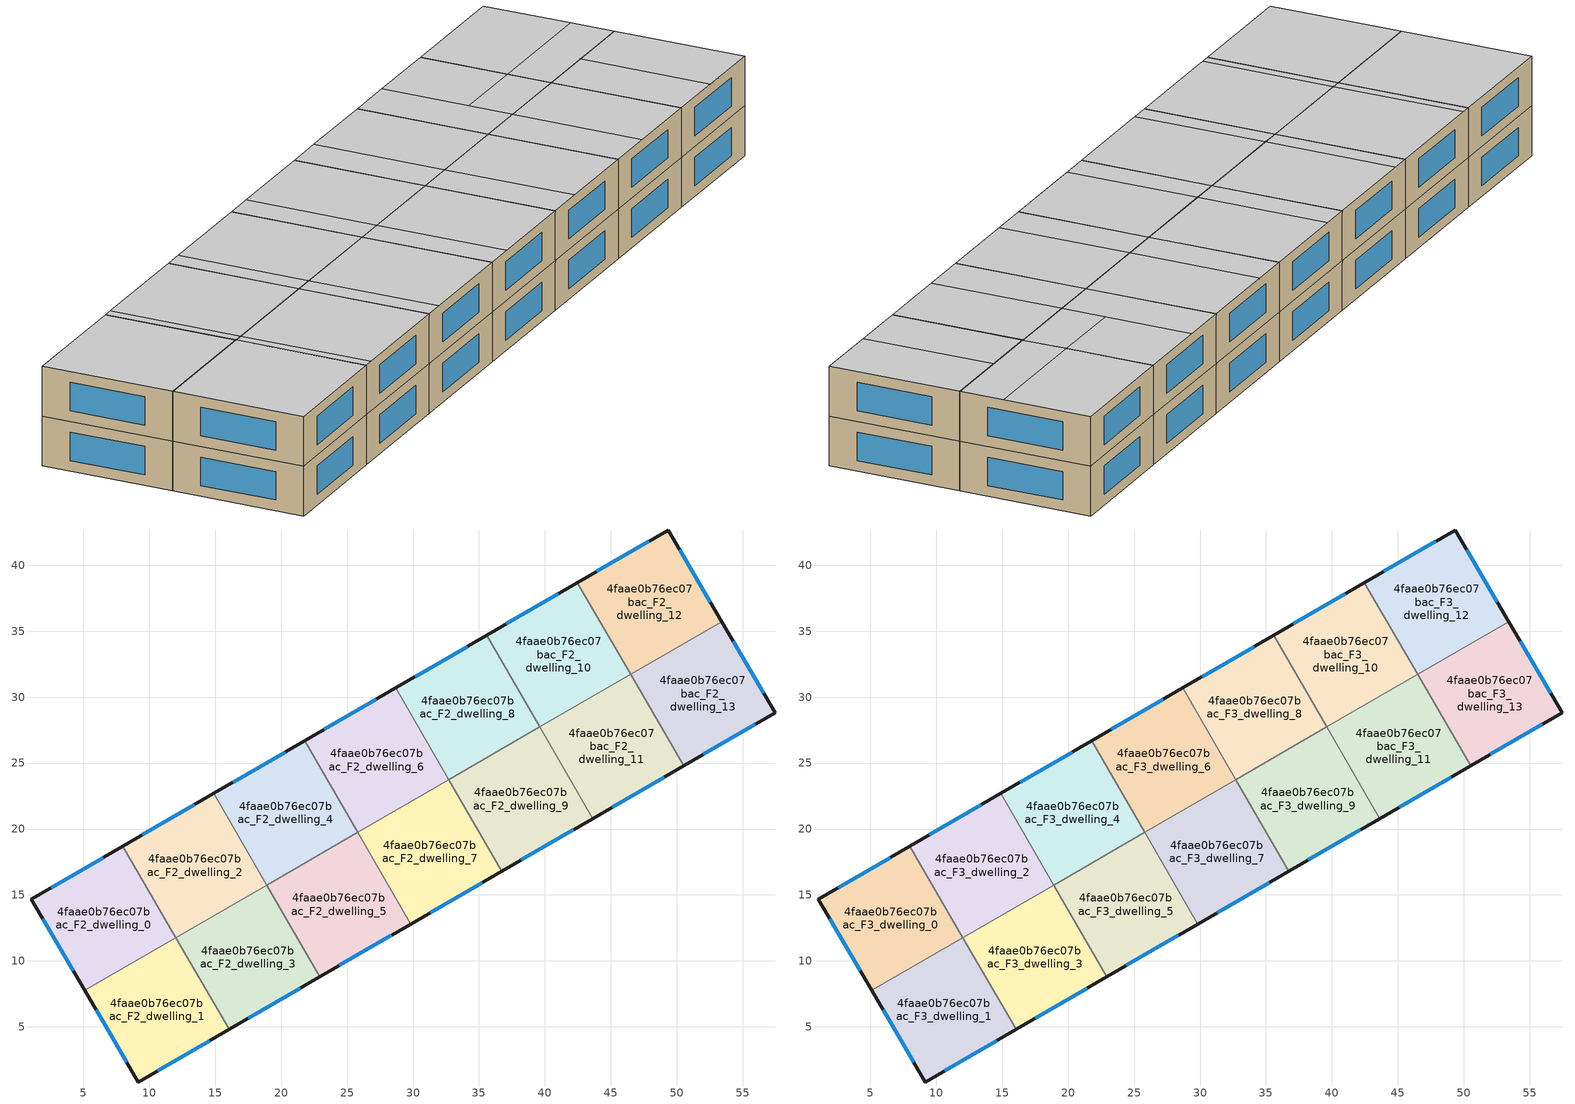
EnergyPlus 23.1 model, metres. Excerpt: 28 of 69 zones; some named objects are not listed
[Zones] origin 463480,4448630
4faae0b76ec07bac_F2_dwelling_0
 floor to 4faae0b76ec07bac_F1_dwelling_0 (EU_floor_Construction): 7.99,18.7 12.02,11.76 5.12,7.77 1.07,14.69 z6
 wall outside (EU_wall_Construction): 7.99,18.7 1.07,14.69 5.12,7.77 z6:9
 wall to 4faae0b76ec07bac_F2_dwelling_1 (EU_wall_Construction): 5.12,7.77 12.02,11.76 z6:9
 wall to 4faae0b76ec07bac_F2_dwelling_2 (EU_wall_Construction): 12.02,11.76 7.99,18.7 z6:9
 window (EU_Window_Construction): 1.94,13.21 4.25,9.25 / 6.51,17.84 2.56,15.55 z6.64:8.36
4faae0b76ec07bac_F2_dwelling_1
 floor to 4faae0b76ec07bac_F1_dwelling_1 (EU_floor_Construction): 12.02,11.76 16.05,4.8 9.18,0.82 5.12,7.77 z6
 wall outside (EU_wall_Construction): 5.12,7.77 9.18,0.82 16.05,4.8 z6:9
 wall to 4faae0b76ec07bac_F2_dwelling_3 (EU_wall_Construction): 16.05,4.8 12.02,11.75 z6:9
 wall to 4faae0b76ec07bac_F2_dwelling_2 (EU_wall_Construction): 12.02,11.75 12.02,11.77 z6:9
 window (EU_Window_Construction): 5.99,6.28 8.31,2.31 / 10.65,1.67 14.58,3.95 z6.64:8.36
4faae0b76ec07bac_F2_dwelling_10
 floor to 4faae0b76ec07bac_F1_dwelling_10 (EU_floor_Construction): 42.47,38.69 46.5,31.74 39.6,27.74 35.58,34.69 z6
 wall outside (EU_wall_Construction): 42.47,38.69 35.58,34.69 z6:9
 wall to 4faae0b76ec07bac_F2_dwelling_11 (EU_wall_Construction): 39.6,27.74 46.5,31.74 z6:9
 wall to 4faae0b76ec07bac_F2_dwelling_8 (EU_wall_Construction): 35.58,34.69 39.6,27.74 z6:9
 wall to 4faae0b76ec07bac_F2_dwelling_12 (EU_wall_Construction): 46.5,31.74 42.47,38.69 z6:9
 window (EU_Window_Construction): 40.99,37.83 37.05,35.55 z6.64:8.36
4faae0b76ec07bac_F2_dwelling_11
 floor to 4faae0b76ec07bac_F1_dwelling_11 (EU_floor_Construction): 46.5,31.74 50.53,24.79 43.63,20.79 39.6,27.74 z6
 wall outside (EU_wall_Construction): 43.63,20.79 50.53,24.79 z6:9
 wall to 4faae0b76ec07bac_F2_dwelling_13 (EU_wall_Construction): 50.53,24.79 46.51,31.73 z6:9
 wall to 4faae0b76ec07bac_F2_dwelling_9 (EU_wall_Construction): 39.6,27.74 43.63,20.79 z6:9
 wall to 4faae0b76ec07bac_F2_dwelling_12 (EU_wall_Construction): 46.51,31.73 46.5,31.74 z6:9
 window (EU_Window_Construction): 45.11,21.65 49.05,23.94 z6.64:8.36
4faae0b76ec07bac_F2_dwelling_12
 floor to 4faae0b76ec07bac_F1_dwelling_12 (EU_floor_Construction): 49.34,42.67 53.4,35.73 46.51,31.73 42.47,38.69 z6
 wall outside (EU_wall_Construction): 53.4,35.73 49.34,42.67 42.47,38.69 z6:9
 wall to 4faae0b76ec07bac_F2_dwelling_13 (EU_wall_Construction): 46.51,31.73 53.4,35.73 z6:9
 window (EU_Window_Construction): 52.53,37.21 50.21,41.19 / 47.87,41.82 43.94,39.54 z6.64:8.36
4faae0b76ec07bac_F2_dwelling_13
 floor to 4faae0b76ec07bac_F1_dwelling_13 (EU_floor_Construction): 53.4,35.73 57.45,28.8 50.53,24.79 46.51,31.73 z6
 wall outside (EU_wall_Construction): 50.53,24.79 57.45,28.8 53.4,35.73 z6:9
 window (EU_Window_Construction): 56.58,30.29 54.27,34.24 / 52.01,25.65 55.96,27.94 z6.64:8.36
4faae0b76ec07bac_F2_dwelling_2
 floor to 4faae0b76ec07bac_F1_dwelling_2 (EU_floor_Construction): 14.89,22.7 18.92,15.75 12.02,11.75 7.99,18.7 z6
 wall outside (EU_wall_Construction): 14.89,22.7 7.99,18.7 z6:9
 wall to 4faae0b76ec07bac_F2_dwelling_4 (EU_wall_Construction): 18.92,15.75 14.89,22.7 z6:9
 wall to 4faae0b76ec07bac_F2_dwelling_3 (EU_wall_Construction): 12.02,11.75 18.92,15.75 z6:9
 window (EU_Window_Construction): 13.41,21.84 9.47,19.56 z6.64:8.36
4faae0b76ec07bac_F2_dwelling_3
 floor to 4faae0b76ec07bac_F1_dwelling_3 (EU_floor_Construction): 18.92,15.75 22.95,8.8 16.05,4.8 12.02,11.75 z6
 wall outside (EU_wall_Construction): 16.05,4.8 22.95,8.8 z6:9
 wall to 4faae0b76ec07bac_F2_dwelling_5 (EU_wall_Construction): 22.95,8.8 18.92,15.75 z6:9
 window (EU_Window_Construction): 17.53,5.66 21.47,7.95 z6.64:8.36
4faae0b76ec07bac_F2_dwelling_4
 floor to 4faae0b76ec07bac_F1_dwelling_4 (EU_floor_Construction): 21.78,26.7 25.81,19.75 18.92,15.75 14.89,22.7 z6
 wall outside (EU_wall_Construction): 21.78,26.7 14.89,22.7 z6:9
 wall to 4faae0b76ec07bac_F2_dwelling_6 (EU_wall_Construction): 25.81,19.75 21.78,26.7 z6:9
 wall to 4faae0b76ec07bac_F2_dwelling_5 (EU_wall_Construction): 18.92,15.75 25.81,19.75 z6:9
 window (EU_Window_Construction): 20.31,25.84 16.37,23.56 z6.64:8.36
4faae0b76ec07bac_F2_dwelling_5
 floor to 4faae0b76ec07bac_F1_dwelling_5 (EU_floor_Construction): 25.81,19.75 29.84,12.8 22.95,8.8 18.92,15.75 z6
 wall outside (EU_wall_Construction): 22.95,8.8 29.84,12.8 z6:9
 wall to 4faae0b76ec07bac_F2_dwelling_7 (EU_wall_Construction): 29.84,12.8 25.81,19.75 z6:9
 window (EU_Window_Construction): 24.42,9.66 28.36,11.94 z6.64:8.36
4faae0b76ec07bac_F2_dwelling_6
 floor to 4faae0b76ec07bac_F1_dwelling_6 (EU_floor_Construction): 28.68,30.69 32.71,23.75 25.81,19.75 21.78,26.7 z6
 wall outside (EU_wall_Construction): 28.68,30.69 21.78,26.7 z6:9
 wall to 4faae0b76ec07bac_F2_dwelling_8 (EU_wall_Construction): 32.71,23.75 28.68,30.69 z6:9
 wall to 4faae0b76ec07bac_F2_dwelling_7 (EU_wall_Construction): 25.81,19.75 32.71,23.75 z6:9
 window (EU_Window_Construction): 27.2,29.84 23.26,27.55 z6.64:8.36
4faae0b76ec07bac_F2_dwelling_7
 floor to 4faae0b76ec07bac_F1_dwelling_7 (EU_floor_Construction): 32.71,23.75 36.74,16.8 29.84,12.8 25.81,19.75 z6
 wall outside (EU_wall_Construction): 29.84,12.8 36.74,16.8 z6:9
 wall to 4faae0b76ec07bac_F2_dwelling_9 (EU_wall_Construction): 36.74,16.8 32.71,23.75 z6:9
 window (EU_Window_Construction): 31.32,13.66 35.26,15.94 z6.64:8.36
4faae0b76ec07bac_F2_dwelling_8
 floor to 4faae0b76ec07bac_F1_dwelling_8 (EU_floor_Construction): 35.58,34.69 39.6,27.74 32.71,23.75 28.68,30.69 z6
 wall outside (EU_wall_Construction): 35.58,34.69 28.68,30.69 z6:9
 wall to 4faae0b76ec07bac_F2_dwelling_9 (EU_wall_Construction): 32.71,23.75 39.6,27.74 z6:9
 window (EU_Window_Construction): 34.1,33.84 30.16,31.55 z6.64:8.36
4faae0b76ec07bac_F2_dwelling_9
 floor to 4faae0b76ec07bac_F1_dwelling_9 (EU_floor_Construction): 39.6,27.74 43.63,20.79 36.74,16.8 32.71,23.75 z6
 wall outside (EU_wall_Construction): 36.74,16.8 43.63,20.79 z6:9
 window (EU_Window_Construction): 38.21,17.65 42.15,19.94 z6.64:8.36
4faae0b76ec07bac_F3_dwelling_0
 floor to 4faae0b76ec07bac_F2_dwelling_0 (EU_floor_Construction): 7.99,18.7 12.02,11.76 5.12,7.77 1.07,14.69 z9
 wall outside (EU_wall_Construction): 7.99,18.7 1.07,14.69 5.12,7.77 z9:12
 wall to 4faae0b76ec07bac_F3_dwelling_1 (EU_wall_Construction): 5.12,7.77 12.02,11.76 z9:12
 wall to 4faae0b76ec07bac_F3_dwelling_2 (EU_wall_Construction): 12.02,11.76 7.99,18.7 z9:12
 window (EU_Window_Construction): 1.94,13.21 4.25,9.25 / 6.51,17.84 2.56,15.55 z9.64:11.36
 ceiling to 4faae0b76ec07bac_F4_dwelling_0 (EU_floor_Construction): 12.02,11.76 7.99,18.7 1.07,14.69 5.12,7.77 z12
4faae0b76ec07bac_F3_dwelling_1
 floor to 4faae0b76ec07bac_F2_dwelling_1 (EU_floor_Construction): 12.02,11.76 16.05,4.8 9.18,0.82 5.12,7.77 z9
 wall outside (EU_wall_Construction): 5.12,7.77 9.18,0.82 16.05,4.8 z9:12
 wall to 4faae0b76ec07bac_F3_dwelling_3 (EU_wall_Construction): 16.05,4.8 12.02,11.75 z9:12
 wall to 4faae0b76ec07bac_F3_dwelling_2 (EU_wall_Construction): 12.02,11.75 12.02,11.77 z9:12
 window (EU_Window_Construction): 5.99,6.28 8.31,2.31 / 10.65,1.67 14.58,3.95 z9.64:11.36
 ceiling to 4faae0b76ec07bac_F4_dwelling_1 (EU_floor_Construction): 16.05,4.8 12.02,11.76 5.12,7.77 9.18,0.82 z12
4faae0b76ec07bac_F3_dwelling_10
 floor to 4faae0b76ec07bac_F2_dwelling_10 (EU_floor_Construction): 42.47,38.69 46.5,31.74 39.6,27.74 35.58,34.69 z9
 wall outside (EU_wall_Construction): 42.47,38.69 35.58,34.69 z9:12
 wall to 4faae0b76ec07bac_F3_dwelling_11 (EU_wall_Construction): 39.6,27.74 46.5,31.74 z9:12
 wall to 4faae0b76ec07bac_F3_dwelling_8 (EU_wall_Construction): 35.58,34.69 39.6,27.74 z9:12
 wall to 4faae0b76ec07bac_F3_dwelling_12 (EU_wall_Construction): 46.5,31.74 42.47,38.69 z9:12
 window (EU_Window_Construction): 40.99,37.83 37.05,35.55 z9.64:11.36
 ceiling to 4faae0b76ec07bac_F4_dwelling_8 (EU_floor_Construction): 42.25,29.28 38.23,36.23 35.58,34.69 39.6,27.74 z12
 ceiling to 4faae0b76ec07bac_F4_dwelling_12 (EU_floor_Construction): 46.5,31.74 45.16,34.05 40.92,31.59 42.25,29.28 z12
 ceiling to 4faae0b76ec07bac_F4_dwelling_10 (EU_floor_Construction): 45.16,34.05 42.47,38.69 38.23,36.23 40.92,31.59 z12
4faae0b76ec07bac_F3_dwelling_11
 floor to 4faae0b76ec07bac_F2_dwelling_11 (EU_floor_Construction): 46.5,31.74 50.53,24.79 43.63,20.79 39.6,27.74 z9
 wall outside (EU_wall_Construction): 43.63,20.79 50.53,24.79 z9:12
 wall to 4faae0b76ec07bac_F3_dwelling_13 (EU_wall_Construction): 50.53,24.79 46.51,31.73 z9:12
 wall to 4faae0b76ec07bac_F3_dwelling_9 (EU_wall_Construction): 39.6,27.74 43.63,20.79 z9:12
 wall to 4faae0b76ec07bac_F3_dwelling_12 (EU_wall_Construction): 46.51,31.73 46.5,31.74 z9:12
 window (EU_Window_Construction): 45.11,21.65 49.05,23.94 z9.64:11.36
 ceiling to 4faae0b76ec07bac_F4_dwelling_11 (EU_floor_Construction): 50.53,24.79 46.5,31.74 42.26,29.28 46.28,22.33 z12
 ceiling to 4faae0b76ec07bac_F4_dwelling_9 (EU_floor_Construction): 46.28,22.33 42.26,29.28 39.6,27.74 43.63,20.79 z12
4faae0b76ec07bac_F3_dwelling_12
 floor to 4faae0b76ec07bac_F2_dwelling_12 (EU_floor_Construction): 49.34,42.67 53.4,35.73 46.51,31.73 42.47,38.69 z9
 wall outside (EU_wall_Construction): 53.4,35.73 49.34,42.67 42.47,38.69 z9:12
 wall to 4faae0b76ec07bac_F3_dwelling_13 (EU_wall_Construction): 46.51,31.73 53.4,35.73 z9:12
 window (EU_Window_Construction): 52.53,37.21 50.21,41.19 / 47.87,41.82 43.94,39.54 z9.64:11.36
 ceiling to 4faae0b76ec07bac_F4_dwelling_12 (EU_floor_Construction): 53.4,35.73 52.05,38.04 45.16,34.05 46.5,31.74 49.68,33.59 49.69,33.57 z12
 ceiling to 4faae0b76ec07bac_F4_dwelling_10 (EU_floor_Construction): 52.05,38.04 49.34,42.67 42.47,38.69 45.16,34.05 z12
 ceiling to 4faae0b76ec07bac_F4_dwelling_11 (EU_floor_Construction): 49.69,33.57 49.68,33.59 46.5,31.74 46.51,31.73 z12
4faae0b76ec07bac_F3_dwelling_13
 floor to 4faae0b76ec07bac_F2_dwelling_13 (EU_floor_Construction): 53.4,35.73 57.45,28.8 50.53,24.79 46.51,31.73 z9
 wall outside (EU_wall_Construction): 50.53,24.79 57.45,28.8 53.4,35.73 z9:12
 window (EU_Window_Construction): 56.58,30.29 54.27,34.24 / 52.01,25.65 55.96,27.94 z9.64:11.36
 ceiling to 4faae0b76ec07bac_F4_dwelling_12 (EU_floor_Construction): 57.45,28.8 53.4,35.73 49.69,33.57 53.71,26.64 z12
 ceiling to 4faae0b76ec07bac_F4_dwelling_11 (EU_floor_Construction): 53.71,26.64 49.69,33.57 46.51,31.73 50.53,24.79 z12
4faae0b76ec07bac_F3_dwelling_2
 floor to 4faae0b76ec07bac_F2_dwelling_2 (EU_floor_Construction): 14.89,22.7 18.92,15.75 12.02,11.75 7.99,18.7 z9
 wall outside (EU_wall_Construction): 14.89,22.7 7.99,18.7 z9:12
 wall to 4faae0b76ec07bac_F3_dwelling_4 (EU_wall_Construction): 18.92,15.75 14.89,22.7 z9:12
 wall to 4faae0b76ec07bac_F3_dwelling_3 (EU_wall_Construction): 12.02,11.75 18.92,15.75 z9:12
 window (EU_Window_Construction): 13.41,21.84 9.47,19.56 z9.64:11.36
 ceiling to 4faae0b76ec07bac_F4_dwelling_2 (EU_floor_Construction): 18.92,15.75 14.89,22.7 8.52,19.01 12.55,12.06 z12
 ceiling to 4faae0b76ec07bac_F4_dwelling_0 (EU_floor_Construction): 12.55,12.07 8.52,19.01 7.99,18.7 12.02,11.76 z12
4faae0b76ec07bac_F3_dwelling_3
 floor to 4faae0b76ec07bac_F2_dwelling_3 (EU_floor_Construction): 18.92,15.75 22.95,8.8 16.05,4.8 12.02,11.75 z9
 wall outside (EU_wall_Construction): 16.05,4.8 22.95,8.8 z9:12
 wall to 4faae0b76ec07bac_F3_dwelling_5 (EU_wall_Construction): 22.95,8.8 18.92,15.75 z9:12
 window (EU_Window_Construction): 17.53,5.66 21.47,7.95 z9.64:11.36
 ceiling to 4faae0b76ec07bac_F4_dwelling_3 (EU_floor_Construction): 22.95,8.8 18.92,15.75 12.55,12.06 16.58,5.11 z12
 ceiling to 4faae0b76ec07bac_F4_dwelling_1 (EU_floor_Construction): 16.58,5.11 12.55,12.06 12.02,11.75 16.05,4.8 z12
4faae0b76ec07bac_F3_dwelling_4
 floor to 4faae0b76ec07bac_F2_dwelling_4 (EU_floor_Construction): 21.78,26.7 25.81,19.75 18.92,15.75 14.89,22.7 z9
 wall outside (EU_wall_Construction): 21.78,26.7 14.89,22.7 z9:12
 wall to 4faae0b76ec07bac_F3_dwelling_6 (EU_wall_Construction): 25.81,19.75 21.78,26.7 z9:12
 wall to 4faae0b76ec07bac_F3_dwelling_5 (EU_wall_Construction): 18.92,15.75 25.81,19.75 z9:12
 window (EU_Window_Construction): 20.31,25.84 16.37,23.56 z9.64:11.36
 ceiling to 4faae0b76ec07bac_F4_dwelling_4 (EU_floor_Construction): 25.81,19.75 21.78,26.7 15.95,23.31 19.98,16.37 z12
 ceiling to 4faae0b76ec07bac_F4_dwelling_2 (EU_floor_Construction): 19.98,16.37 15.95,23.31 14.89,22.7 18.92,15.75 z12
4faae0b76ec07bac_F3_dwelling_5
 floor to 4faae0b76ec07bac_F2_dwelling_5 (EU_floor_Construction): 25.81,19.75 29.84,12.8 22.95,8.8 18.92,15.75 z9
 wall outside (EU_wall_Construction): 22.95,8.8 29.84,12.8 z9:12
 wall to 4faae0b76ec07bac_F3_dwelling_7 (EU_wall_Construction): 29.84,12.8 25.81,19.75 z9:12
 window (EU_Window_Construction): 24.42,9.66 28.36,11.94 z9.64:11.36
 ceiling adiabatic (EU_roof_Construction): 29.84,12.8 25.81,19.75 19.98,16.37 24.01,9.42 z12
 ceiling to 4faae0b76ec07bac_F4_dwelling_3 (EU_floor_Construction): 24.01,9.42 19.98,16.37 18.92,15.75 22.95,8.8 z12
4faae0b76ec07bac_F3_dwelling_6
 floor to 4faae0b76ec07bac_F2_dwelling_6 (EU_floor_Construction): 28.68,30.69 32.71,23.75 25.81,19.75 21.78,26.7 z9
 wall outside (EU_wall_Construction): 28.68,30.69 21.78,26.7 z9:12
 wall to 4faae0b76ec07bac_F3_dwelling_8 (EU_wall_Construction): 32.71,23.75 28.68,30.69 z9:12
 wall to 4faae0b76ec07bac_F3_dwelling_7 (EU_wall_Construction): 25.81,19.75 32.71,23.75 z9:12
 window (EU_Window_Construction): 27.2,29.84 23.26,27.55 z9.64:11.36
 ceiling to 4faae0b76ec07bac_F4_dwelling_6 (EU_floor_Construction): 32.71,23.75 28.68,30.69 23.38,27.62 27.4,20.67 z12
 ceiling to 4faae0b76ec07bac_F4_dwelling_4 (EU_floor_Construction): 27.4,20.67 23.38,27.62 21.78,26.7 25.81,19.75 z12
4faae0b76ec07bac_F3_dwelling_7
 floor to 4faae0b76ec07bac_F2_dwelling_7 (EU_floor_Construction): 32.71,23.75 36.74,16.8 29.84,12.8 25.81,19.75 z9
 wall outside (EU_wall_Construction): 29.84,12.8 36.74,16.8 z9:12
 wall to 4faae0b76ec07bac_F3_dwelling_9 (EU_wall_Construction): 36.74,16.8 32.71,23.75 z9:12
 window (EU_Window_Construction): 31.32,13.66 35.26,15.94 z9.64:11.36
 ceiling to 4faae0b76ec07bac_F4_dwelling_7 (EU_floor_Construction): 36.74,16.8 32.71,23.74 27.4,20.67 31.43,13.72 z12
 ceiling adiabatic (EU_roof_Construction): 31.43,13.72 27.4,20.67 25.81,19.75 29.84,12.8 z12
4faae0b76ec07bac_F3_dwelling_8
 floor to 4faae0b76ec07bac_F2_dwelling_8 (EU_floor_Construction): 35.58,34.69 39.6,27.74 32.71,23.75 28.68,30.69 z9
 wall outside (EU_wall_Construction): 35.58,34.69 28.68,30.69 z9:12
 wall to 4faae0b76ec07bac_F3_dwelling_9 (EU_wall_Construction): 32.71,23.75 39.6,27.74 z9:12
 window (EU_Window_Construction): 34.1,33.84 30.16,31.55 z9.64:11.36
 ceiling to 4faae0b76ec07bac_F4_dwelling_8 (EU_floor_Construction): 39.6,27.74 35.58,34.69 30.8,31.92 34.83,24.98 z12
 ceiling to 4faae0b76ec07bac_F4_dwelling_6 (EU_floor_Construction): 34.83,24.98 30.8,31.92 28.68,30.69 32.71,23.75 z12
4faae0b76ec07bac_F3_dwelling_9
 floor to 4faae0b76ec07bac_F2_dwelling_9 (EU_floor_Construction): 39.6,27.74 43.63,20.79 36.74,16.8 32.71,23.75 z9
 wall outside (EU_wall_Construction): 36.74,16.8 43.63,20.79 z9:12
 window (EU_Window_Construction): 38.21,17.65 42.15,19.94 z9.64:11.36
 ceiling to 4faae0b76ec07bac_F4_dwelling_9 (EU_floor_Construction): 43.63,20.79 39.6,27.74 34.83,24.97 38.86,18.03 z12
 ceiling to 4faae0b76ec07bac_F4_dwelling_7 (EU_floor_Construction): 38.86,18.03 34.83,24.97 32.71,23.74 36.74,16.8 z12
[Building]
EU S2 Campaign: North Axis=0; Terrain=City; Solar Distribution=FullExterior
[Site:Location]
Yerevan-Zvartnots.Intl.AP: Latitude=40.15; Longitude=44.383; Time Zone=4; Elevation=854
[SizingPeriod:WeatherFileDays]
AnnualSizingPeriod: Begin Month=1; Begin Day of Month=1; End Month=12; End Day of Month=31; Day of Week for Start Day=Monday; Use Weather File Daylight Saving Period=No; Use Weather File Rain and Snow Indicators=No
[MATERIAL]
EU_InternalMass_Material: Roughness=MediumRough; Thickness=0.1; Conductivity=1; Density=1800; Specific Heat=900; Thermal Absorptance=0.9; Solar Absorptance=0.7; Visible Absorptance=0.7
[MATERIAL:NOMASS] Roughness=MediumRough; Thermal Absorptance=0.9; Solar Absorptance=0.7; Visible Absorptance=0.7
Name | Thermal Resistance
EU_wall_NoMass | 1.05043
EU_roof_NoMass | 1.45357
EU_floor_NoMass | 0.478065
[WINDOWMATERIAL:SIMPLEGLAZINGSYSTEM]
EU_Window_SimpleGlazing: UFactor=2.5566; Solar Heat Gain Coefficient=0.75; Visible Transmittance=0.75
[CONSTRUCTION]
EU_wall_Construction: EU_wall_NoMass
EU_roof_Construction: EU_roof_NoMass
EU_floor_Construction: EU_floor_NoMass
EU_Window_Construction: EU_Window_SimpleGlazing
EU_InternalMass_Construction: EU_InternalMass_Material
[ZONE] Type=1; Multiplier=1; Ceiling Height=autocalculate; Floor Area=autocalculate; Part of Total Floor Area=Yes
Name | Volume
4faae0b76ec07bac_F2_dwelling_0; 4faae0b76ec07bac_F3_dwelling_0; 4faae0b76ec07bac_F2_dwelling_13; 4faae0b76ec07bac_F3_dwelling_13 | 192.037
4faae0b76ec07bac_F2_dwelling_1; 4faae0b76ec07bac_F3_dwelling_1 | 192.047
4faae0b76ec07bac_F2_dwelling_10; 4faae0b76ec07bac_F3_dwelling_10; 4faae0b76ec07bac_F2_dwelling_11; 4faae0b76ec07bac_F3_dwelling_11; 4faae0b76ec07bac_F2_dwelling_2; 4faae0b76ec07bac_F3_dwelling_2; 4faae0b76ec07bac_F2_dwelling_5; 4faae0b76ec07bac_F3_dwelling_5; 4faae0b76ec07bac_F2_dwelling_6; 4faae0b76ec07bac_F3_dwelling_6 | 192.052
4faae0b76ec07bac_F2_dwelling_12; 4faae0b76ec07bac_F3_dwelling_12 | 192.048
4faae0b76ec07bac_F2_dwelling_3; 4faae0b76ec07bac_F3_dwelling_3; 4faae0b76ec07bac_F2_dwelling_7; 4faae0b76ec07bac_F3_dwelling_7 | 192.019
4faae0b76ec07bac_F2_dwelling_4; 4faae0b76ec07bac_F3_dwelling_4; 4faae0b76ec07bac_F2_dwelling_8; 4faae0b76ec07bac_F3_dwelling_8 | 192.068
4faae0b76ec07bac_F2_dwelling_9; 4faae0b76ec07bac_F3_dwelling_9 | 192.031
[INTERNALMASS] Construction=EU_InternalMass_Construction
Name | Zone or ZoneList | Surface Area
4faae0b76ec07bac_F2_dwelling_0_EU_InternalMass | 4faae0b76ec07bac_F2_dwelling_0 | 64.0131
4faae0b76ec07bac_F2_dwelling_1_EU_InternalMass | 4faae0b76ec07bac_F2_dwelling_1 | 64.0171
4faae0b76ec07bac_F2_dwelling_2_EU_InternalMass | 4faae0b76ec07bac_F2_dwelling_2 | 64.0173
4faae0b76ec07bac_F2_dwelling_3_EU_InternalMass | 4faae0b76ec07bac_F2_dwelling_3 | 64.0057
4faae0b76ec07bac_F2_dwelling_4_EU_InternalMass | 4faae0b76ec07bac_F2_dwelling_4 | 64.0218
4faae0b76ec07bac_F2_dwelling_5_EU_InternalMass | 4faae0b76ec07bac_F2_dwelling_5 | 64.0174
4faae0b76ec07bac_F2_dwelling_6_EU_InternalMass | 4faae0b76ec07bac_F2_dwelling_6 | 64.0165
4faae0b76ec07bac_F2_dwelling_7_EU_InternalMass | 4faae0b76ec07bac_F2_dwelling_7 | 64.0071
4faae0b76ec07bac_F2_dwelling_8_EU_InternalMass | 4faae0b76ec07bac_F2_dwelling_8 | 64.0228
4faae0b76ec07bac_F2_dwelling_9_EU_InternalMass | 4faae0b76ec07bac_F2_dwelling_9 | 64.0094
4faae0b76ec07bac_F2_dwelling_10_EU_InternalMass | 4faae0b76ec07bac_F2_dwelling_10 | 64.0166
4faae0b76ec07bac_F2_dwelling_11_EU_InternalMass | 4faae0b76ec07bac_F2_dwelling_11 | 64.0174
4faae0b76ec07bac_F2_dwelling_12_EU_InternalMass | 4faae0b76ec07bac_F2_dwelling_12 | 64.0171
4faae0b76ec07bac_F2_dwelling_13_EU_InternalMass | 4faae0b76ec07bac_F2_dwelling_13 | 64.0131
4faae0b76ec07bac_F3_dwelling_0_EU_InternalMass | 4faae0b76ec07bac_F3_dwelling_0 | 64.0131
4faae0b76ec07bac_F3_dwelling_1_EU_InternalMass | 4faae0b76ec07bac_F3_dwelling_1 | 64.0171
4faae0b76ec07bac_F3_dwelling_2_EU_InternalMass | 4faae0b76ec07bac_F3_dwelling_2 | 64.0173
4faae0b76ec07bac_F3_dwelling_3_EU_InternalMass | 4faae0b76ec07bac_F3_dwelling_3 | 64.0057
4faae0b76ec07bac_F3_dwelling_4_EU_InternalMass | 4faae0b76ec07bac_F3_dwelling_4 | 64.0218
4faae0b76ec07bac_F3_dwelling_5_EU_InternalMass | 4faae0b76ec07bac_F3_dwelling_5 | 64.0174
4faae0b76ec07bac_F3_dwelling_6_EU_InternalMass | 4faae0b76ec07bac_F3_dwelling_6 | 64.0165
4faae0b76ec07bac_F3_dwelling_7_EU_InternalMass | 4faae0b76ec07bac_F3_dwelling_7 | 64.0071
4faae0b76ec07bac_F3_dwelling_8_EU_InternalMass | 4faae0b76ec07bac_F3_dwelling_8 | 64.0228
4faae0b76ec07bac_F3_dwelling_9_EU_InternalMass | 4faae0b76ec07bac_F3_dwelling_9 | 64.0094
4faae0b76ec07bac_F3_dwelling_10_EU_InternalMass | 4faae0b76ec07bac_F3_dwelling_10 | 64.0166
4faae0b76ec07bac_F3_dwelling_11_EU_InternalMass | 4faae0b76ec07bac_F3_dwelling_11 | 64.0174
4faae0b76ec07bac_F3_dwelling_12_EU_InternalMass | 4faae0b76ec07bac_F3_dwelling_12 | 64.0171
4faae0b76ec07bac_F3_dwelling_13_EU_InternalMass | 4faae0b76ec07bac_F3_dwelling_13 | 64.0131
[OTHEREQUIPMENT] Fuel Type=Electricity; Design Level Calculation Method=Watts/Area; Power per Zone Floor Area=1; Fraction Latent=0; Fraction Radiant=0; Fraction Lost=0; Carbon Dioxide Generation Rate=0; EndUse Subcategory=EU_Step8_InternalGains
Name | Zone or ZoneList or Space or SpaceList | Schedule
EU_Step8_InternalGain_4faae0b76ec07bac_F2_dwelling_0_f000 | 4faae0b76ec07bac_F2_dwelling_0 | EU_Step8_GainSchedule_4faae0b76ec07bac_F2_dwelling_0_f000
EU_Step8_InternalGain_4faae0b76ec07bac_F2_dwelling_1_f000 | 4faae0b76ec07bac_F2_dwelling_1 | EU_Step8_GainSchedule_4faae0b76ec07bac_F2_dwelling_1_f000
EU_Step8_InternalGain_4faae0b76ec07bac_F2_dwelling_2_f000 | 4faae0b76ec07bac_F2_dwelling_2 | EU_Step8_GainSchedule_4faae0b76ec07bac_F2_dwelling_2_f000
EU_Step8_InternalGain_4faae0b76ec07bac_F2_dwelling_3_f000 | 4faae0b76ec07bac_F2_dwelling_3 | EU_Step8_GainSchedule_4faae0b76ec07bac_F2_dwelling_3_f000
EU_Step8_InternalGain_4faae0b76ec07bac_F2_dwelling_4_f000 | 4faae0b76ec07bac_F2_dwelling_4 | EU_Step8_GainSchedule_4faae0b76ec07bac_F2_dwelling_4_f000
EU_Step8_InternalGain_4faae0b76ec07bac_F2_dwelling_5_f000 | 4faae0b76ec07bac_F2_dwelling_5 | EU_Step8_GainSchedule_4faae0b76ec07bac_F2_dwelling_5_f000
EU_Step8_InternalGain_4faae0b76ec07bac_F2_dwelling_6_f000 | 4faae0b76ec07bac_F2_dwelling_6 | EU_Step8_GainSchedule_4faae0b76ec07bac_F2_dwelling_6_f000
EU_Step8_InternalGain_4faae0b76ec07bac_F2_dwelling_7_f000 | 4faae0b76ec07bac_F2_dwelling_7 | EU_Step8_GainSchedule_4faae0b76ec07bac_F2_dwelling_7_f000
EU_Step8_InternalGain_4faae0b76ec07bac_F2_dwelling_8_f000 | 4faae0b76ec07bac_F2_dwelling_8 | EU_Step8_GainSchedule_4faae0b76ec07bac_F2_dwelling_8_f000
EU_Step8_InternalGain_4faae0b76ec07bac_F2_dwelling_9_f000 | 4faae0b76ec07bac_F2_dwelling_9 | EU_Step8_GainSchedule_4faae0b76ec07bac_F2_dwelling_9_f000
EU_Step8_InternalGain_4faae0b76ec07bac_F2_dwelling_10_f000 | 4faae0b76ec07bac_F2_dwelling_10 | EU_Step8_GainSchedule_4faae0b76ec07bac_F2_dwelling_10_f000
EU_Step8_InternalGain_4faae0b76ec07bac_F2_dwelling_11_f000 | 4faae0b76ec07bac_F2_dwelling_11 | EU_Step8_GainSchedule_4faae0b76ec07bac_F2_dwelling_11_f000
EU_Step8_InternalGain_4faae0b76ec07bac_F2_dwelling_12_f000 | 4faae0b76ec07bac_F2_dwelling_12 | EU_Step8_GainSchedule_4faae0b76ec07bac_F2_dwelling_12_f000
EU_Step8_InternalGain_4faae0b76ec07bac_F2_dwelling_13_f000 | 4faae0b76ec07bac_F2_dwelling_13 | EU_Step8_GainSchedule_4faae0b76ec07bac_F2_dwelling_13_f000
EU_Step8_InternalGain_4faae0b76ec07bac_F3_dwelling_0_f000 | 4faae0b76ec07bac_F3_dwelling_0 | EU_Step8_GainSchedule_4faae0b76ec07bac_F3_dwelling_0_f000
EU_Step8_InternalGain_4faae0b76ec07bac_F3_dwelling_1_f000 | 4faae0b76ec07bac_F3_dwelling_1 | EU_Step8_GainSchedule_4faae0b76ec07bac_F3_dwelling_1_f000
EU_Step8_InternalGain_4faae0b76ec07bac_F3_dwelling_2_f000 | 4faae0b76ec07bac_F3_dwelling_2 | EU_Step8_GainSchedule_4faae0b76ec07bac_F3_dwelling_2_f000
EU_Step8_InternalGain_4faae0b76ec07bac_F3_dwelling_3_f000 | 4faae0b76ec07bac_F3_dwelling_3 | EU_Step8_GainSchedule_4faae0b76ec07bac_F3_dwelling_3_f000
EU_Step8_InternalGain_4faae0b76ec07bac_F3_dwelling_4_f000 | 4faae0b76ec07bac_F3_dwelling_4 | EU_Step8_GainSchedule_4faae0b76ec07bac_F3_dwelling_4_f000
EU_Step8_InternalGain_4faae0b76ec07bac_F3_dwelling_5_f000 | 4faae0b76ec07bac_F3_dwelling_5 | EU_Step8_GainSchedule_4faae0b76ec07bac_F3_dwelling_5_f000
EU_Step8_InternalGain_4faae0b76ec07bac_F3_dwelling_6_f000 | 4faae0b76ec07bac_F3_dwelling_6 | EU_Step8_GainSchedule_4faae0b76ec07bac_F3_dwelling_6_f000
EU_Step8_InternalGain_4faae0b76ec07bac_F3_dwelling_7_f000 | 4faae0b76ec07bac_F3_dwelling_7 | EU_Step8_GainSchedule_4faae0b76ec07bac_F3_dwelling_7_f000
EU_Step8_InternalGain_4faae0b76ec07bac_F3_dwelling_8_f000 | 4faae0b76ec07bac_F3_dwelling_8 | EU_Step8_GainSchedule_4faae0b76ec07bac_F3_dwelling_8_f000
EU_Step8_InternalGain_4faae0b76ec07bac_F3_dwelling_9_f000 | 4faae0b76ec07bac_F3_dwelling_9 | EU_Step8_GainSchedule_4faae0b76ec07bac_F3_dwelling_9_f000
EU_Step8_InternalGain_4faae0b76ec07bac_F3_dwelling_10_f000 | 4faae0b76ec07bac_F3_dwelling_10 | EU_Step8_GainSchedule_4faae0b76ec07bac_F3_dwelling_10_f000
EU_Step8_InternalGain_4faae0b76ec07bac_F3_dwelling_11_f000 | 4faae0b76ec07bac_F3_dwelling_11 | EU_Step8_GainSchedule_4faae0b76ec07bac_F3_dwelling_11_f000
EU_Step8_InternalGain_4faae0b76ec07bac_F3_dwelling_12_f000 | 4faae0b76ec07bac_F3_dwelling_12 | EU_Step8_GainSchedule_4faae0b76ec07bac_F3_dwelling_12_f000
EU_Step8_InternalGain_4faae0b76ec07bac_F3_dwelling_13_f000 | 4faae0b76ec07bac_F3_dwelling_13 | EU_Step8_GainSchedule_4faae0b76ec07bac_F3_dwelling_13_f000
[ZONEVENTILATION:DESIGNFLOWRATE] Schedule=EU_AlwaysOn; Design Flow Rate Calculation Method=AirChanges/Hour; Air Changes per Hour=0.557805; Ventilation Type=Natural; Fan Pressure Rise=0; Fan Total Efficiency=1; Constant Term Coefficient=1; Temperature Term Coefficient=0; Velocity Term Coefficient=0; Velocity Squared Term Coefficient=0; Minimum Indoor Temperature=-100; Maximum Indoor Temperature=100; Delta Temperature=-100; Minimum Outdoor Temperature=-100; Maximum Outdoor Temperature=100; Maximum Wind Speed=40
Name | Zone or ZoneList or Space or SpaceList
EU_ConstantAir_4faae0b76ec07bac_F2_dwelling_0 | 4faae0b76ec07bac_F2_dwelling_0
EU_ConstantAir_4faae0b76ec07bac_F2_dwelling_1 | 4faae0b76ec07bac_F2_dwelling_1
EU_ConstantAir_4faae0b76ec07bac_F2_dwelling_2 | 4faae0b76ec07bac_F2_dwelling_2
EU_ConstantAir_4faae0b76ec07bac_F2_dwelling_3 | 4faae0b76ec07bac_F2_dwelling_3
EU_ConstantAir_4faae0b76ec07bac_F2_dwelling_4 | 4faae0b76ec07bac_F2_dwelling_4
EU_ConstantAir_4faae0b76ec07bac_F2_dwelling_5 | 4faae0b76ec07bac_F2_dwelling_5
EU_ConstantAir_4faae0b76ec07bac_F2_dwelling_6 | 4faae0b76ec07bac_F2_dwelling_6
EU_ConstantAir_4faae0b76ec07bac_F2_dwelling_7 | 4faae0b76ec07bac_F2_dwelling_7
EU_ConstantAir_4faae0b76ec07bac_F2_dwelling_8 | 4faae0b76ec07bac_F2_dwelling_8
EU_ConstantAir_4faae0b76ec07bac_F2_dwelling_9 | 4faae0b76ec07bac_F2_dwelling_9
EU_ConstantAir_4faae0b76ec07bac_F2_dwelling_10 | 4faae0b76ec07bac_F2_dwelling_10
EU_ConstantAir_4faae0b76ec07bac_F2_dwelling_11 | 4faae0b76ec07bac_F2_dwelling_11
EU_ConstantAir_4faae0b76ec07bac_F2_dwelling_12 | 4faae0b76ec07bac_F2_dwelling_12
EU_ConstantAir_4faae0b76ec07bac_F2_dwelling_13 | 4faae0b76ec07bac_F2_dwelling_13
EU_ConstantAir_4faae0b76ec07bac_F3_dwelling_0 | 4faae0b76ec07bac_F3_dwelling_0
EU_ConstantAir_4faae0b76ec07bac_F3_dwelling_1 | 4faae0b76ec07bac_F3_dwelling_1
EU_ConstantAir_4faae0b76ec07bac_F3_dwelling_2 | 4faae0b76ec07bac_F3_dwelling_2
EU_ConstantAir_4faae0b76ec07bac_F3_dwelling_3 | 4faae0b76ec07bac_F3_dwelling_3
EU_ConstantAir_4faae0b76ec07bac_F3_dwelling_4 | 4faae0b76ec07bac_F3_dwelling_4
EU_ConstantAir_4faae0b76ec07bac_F3_dwelling_5 | 4faae0b76ec07bac_F3_dwelling_5
EU_ConstantAir_4faae0b76ec07bac_F3_dwelling_6 | 4faae0b76ec07bac_F3_dwelling_6
EU_ConstantAir_4faae0b76ec07bac_F3_dwelling_7 | 4faae0b76ec07bac_F3_dwelling_7
EU_ConstantAir_4faae0b76ec07bac_F3_dwelling_8 | 4faae0b76ec07bac_F3_dwelling_8
EU_ConstantAir_4faae0b76ec07bac_F3_dwelling_9 | 4faae0b76ec07bac_F3_dwelling_9
EU_ConstantAir_4faae0b76ec07bac_F3_dwelling_10 | 4faae0b76ec07bac_F3_dwelling_10
EU_ConstantAir_4faae0b76ec07bac_F3_dwelling_11 | 4faae0b76ec07bac_F3_dwelling_11
EU_ConstantAir_4faae0b76ec07bac_F3_dwelling_12 | 4faae0b76ec07bac_F3_dwelling_12
EU_ConstantAir_4faae0b76ec07bac_F3_dwelling_13 | 4faae0b76ec07bac_F3_dwelling_13
[HVACTEMPLATE:ZONE:IDEALLOADSAIRSYSTEM] System Availability Schedule=EU_AlwaysOn; Maximum Heating Supply Air Temperature=50; Minimum Cooling Supply Air Temperature=13; Maximum Heating Supply Air Humidity Ratio=0.0156; Minimum Cooling Supply Air Humidity Ratio=0.0077; Heating Limit=NoLimit; Cooling Limit=NoLimit; Heating Availability Schedule=EU_AlwaysOn; Cooling Availability Schedule=EU_CoolingOff; Dehumidification Control Type=ConstantSensibleHeatRatio; Cooling Sensible Heat Ratio=0.7; Dehumidification Setpoint=60; Humidification Control Type=None; Humidification Setpoint=30; Outdoor Air Method=None; Outdoor Air Flow Rate per Person=0.00944; Outdoor Air Flow Rate per Zone Floor Area=0; Outdoor Air Flow Rate per Zone=0; Demand Controlled Ventilation Type=None; Outdoor Air Economizer Type=NoEconomizer; Heat Recovery Type=None; Sensible Heat Recovery Effectiveness=0.7; Latent Heat Recovery Effectiveness=0.65
Name | Template Thermostat
4faae0b76ec07bac_F2_dwelling_0 | EU_HeatOnly_4faae0b76ec07bac_F2_dwelling_0
4faae0b76ec07bac_F2_dwelling_1 | EU_HeatOnly_4faae0b76ec07bac_F2_dwelling_1
4faae0b76ec07bac_F2_dwelling_2 | EU_HeatOnly_4faae0b76ec07bac_F2_dwelling_2
4faae0b76ec07bac_F2_dwelling_3 | EU_HeatOnly_4faae0b76ec07bac_F2_dwelling_3
4faae0b76ec07bac_F2_dwelling_4 | EU_HeatOnly_4faae0b76ec07bac_F2_dwelling_4
4faae0b76ec07bac_F2_dwelling_5 | EU_HeatOnly_4faae0b76ec07bac_F2_dwelling_5
4faae0b76ec07bac_F2_dwelling_6 | EU_HeatOnly_4faae0b76ec07bac_F2_dwelling_6
4faae0b76ec07bac_F2_dwelling_7 | EU_HeatOnly_4faae0b76ec07bac_F2_dwelling_7
4faae0b76ec07bac_F2_dwelling_8 | EU_HeatOnly_4faae0b76ec07bac_F2_dwelling_8
4faae0b76ec07bac_F2_dwelling_9 | EU_HeatOnly_4faae0b76ec07bac_F2_dwelling_9
4faae0b76ec07bac_F2_dwelling_10 | EU_HeatOnly_4faae0b76ec07bac_F2_dwelling_10
4faae0b76ec07bac_F2_dwelling_11 | EU_HeatOnly_4faae0b76ec07bac_F2_dwelling_11
4faae0b76ec07bac_F2_dwelling_12 | EU_HeatOnly_4faae0b76ec07bac_F2_dwelling_12
4faae0b76ec07bac_F2_dwelling_13 | EU_HeatOnly_4faae0b76ec07bac_F2_dwelling_13
4faae0b76ec07bac_F3_dwelling_0 | EU_HeatOnly_4faae0b76ec07bac_F3_dwelling_0
4faae0b76ec07bac_F3_dwelling_1 | EU_HeatOnly_4faae0b76ec07bac_F3_dwelling_1
4faae0b76ec07bac_F3_dwelling_2 | EU_HeatOnly_4faae0b76ec07bac_F3_dwelling_2
4faae0b76ec07bac_F3_dwelling_3 | EU_HeatOnly_4faae0b76ec07bac_F3_dwelling_3
4faae0b76ec07bac_F3_dwelling_4 | EU_HeatOnly_4faae0b76ec07bac_F3_dwelling_4
4faae0b76ec07bac_F3_dwelling_5 | EU_HeatOnly_4faae0b76ec07bac_F3_dwelling_5
4faae0b76ec07bac_F3_dwelling_6 | EU_HeatOnly_4faae0b76ec07bac_F3_dwelling_6
4faae0b76ec07bac_F3_dwelling_7 | EU_HeatOnly_4faae0b76ec07bac_F3_dwelling_7
4faae0b76ec07bac_F3_dwelling_8 | EU_HeatOnly_4faae0b76ec07bac_F3_dwelling_8
4faae0b76ec07bac_F3_dwelling_9 | EU_HeatOnly_4faae0b76ec07bac_F3_dwelling_9
4faae0b76ec07bac_F3_dwelling_10 | EU_HeatOnly_4faae0b76ec07bac_F3_dwelling_10
4faae0b76ec07bac_F3_dwelling_11 | EU_HeatOnly_4faae0b76ec07bac_F3_dwelling_11
4faae0b76ec07bac_F3_dwelling_12 | EU_HeatOnly_4faae0b76ec07bac_F3_dwelling_12
4faae0b76ec07bac_F3_dwelling_13 | EU_HeatOnly_4faae0b76ec07bac_F3_dwelling_13
[SIZING:ZONE] Zone Cooling Design Supply Air Temperature Input Method=SupplyAirTemperature; Zone Cooling Design Supply Air Temperature=13; Zone Heating Design Supply Air Temperature Input Method=SupplyAirTemperature; Zone Heating Design Supply Air Temperature=50; Zone Cooling Design Supply Air Humidity Ratio=0.008; Zone Heating Design Supply Air Humidity Ratio=0.008; Cooling Design Air Flow Method=DesignDay; Cooling Design Air Flow Rate=0; Cooling Minimum Air Flow per Zone Floor Area=0.000762; Cooling Minimum Air Flow=0; Cooling Minimum Air Flow Fraction=0.2; Heating Design Air Flow Method=DesignDay; Heating Design Air Flow Rate=0; Heating Maximum Air Flow per Zone Floor Area=0.002032; Heating Maximum Air Flow=0.141576; Heating Maximum Air Flow Fraction=0.3; Account for Dedicated Outdoor Air System=No; Dedicated Outdoor Air System Control Strategy=NeutralSupplyAir; Dedicated Outdoor Air Low Setpoint Temperature for Design=autosize; Dedicated Outdoor Air High Setpoint Temperature for Design=autosize; Zone Load Sizing Method=Sensible Load Only No Latent Load; Zone Latent Cooling Design Supply Air Humidity Ratio Input Method=HumidityRatioDifference; Zone Cooling Design Supply Air Humidity Ratio Difference=0.005; Zone Latent Heating Design Supply Air Humidity Ratio Input Method=HumidityRatioDifference; Zone Humidification Design Supply Air Humidity Ratio Difference=0.005
4faae0b76ec07bac_F2_dwelling_0; 4faae0b76ec07bac_F2_dwelling_1; 4faae0b76ec07bac_F2_dwelling_2; 4faae0b76ec07bac_F2_dwelling_3; 4faae0b76ec07bac_F2_dwelling_4; 4faae0b76ec07bac_F2_dwelling_5; 4faae0b76ec07bac_F2_dwelling_6; 4faae0b76ec07bac_F2_dwelling_7; 4faae0b76ec07bac_F2_dwelling_8; 4faae0b76ec07bac_F2_dwelling_9; 4faae0b76ec07bac_F2_dwelling_10; 4faae0b76ec07bac_F2_dwelling_11; 4faae0b76ec07bac_F2_dwelling_12; 4faae0b76ec07bac_F2_dwelling_13; 4faae0b76ec07bac_F3_dwelling_0; 4faae0b76ec07bac_F3_dwelling_1; 4faae0b76ec07bac_F3_dwelling_2; 4faae0b76ec07bac_F3_dwelling_3; 4faae0b76ec07bac_F3_dwelling_4; 4faae0b76ec07bac_F3_dwelling_5; 4faae0b76ec07bac_F3_dwelling_6; 4faae0b76ec07bac_F3_dwelling_7; 4faae0b76ec07bac_F3_dwelling_8; 4faae0b76ec07bac_F3_dwelling_9; 4faae0b76ec07bac_F3_dwelling_10; 4faae0b76ec07bac_F3_dwelling_11; 4faae0b76ec07bac_F3_dwelling_12; 4faae0b76ec07bac_F3_dwelling_13
[SCHEDULE:CONSTANT]
Name | Hourly Value
EU_AlwaysOn | 1
EU_CoolingOff | 0
[SCHEDULE:FILE] Column Number=1; Rows to Skip at Top=0; Number of Hours of Data=8760; Column Separator=Comma; Interpolate to Timestep=No; Minutes per Item=60; Adjust Schedule for Daylight Savings=Yes
Name | File
EU_Step8_GainSchedule_4faae0b76ec07bac_F2_dwelling_0_f000 | ../../schedules/4faae0b76ec07bac/4faae0b76ec07bac_F2_dwelling_0_f000_gain.csv
EU_Step8_GainSchedule_4faae0b76ec07bac_F2_dwelling_1_f000 | ../../schedules/4faae0b76ec07bac/4faae0b76ec07bac_F2_dwelling_1_f000_gain.csv
EU_Step8_GainSchedule_4faae0b76ec07bac_F2_dwelling_2_f000 | ../../schedules/4faae0b76ec07bac/4faae0b76ec07bac_F2_dwelling_2_f000_gain.csv
EU_Step8_GainSchedule_4faae0b76ec07bac_F2_dwelling_3_f000 | ../../schedules/4faae0b76ec07bac/4faae0b76ec07bac_F2_dwelling_3_f000_gain.csv
EU_Step8_GainSchedule_4faae0b76ec07bac_F2_dwelling_4_f000 | ../../schedules/4faae0b76ec07bac/4faae0b76ec07bac_F2_dwelling_4_f000_gain.csv
EU_Step8_GainSchedule_4faae0b76ec07bac_F2_dwelling_5_f000 | ../../schedules/4faae0b76ec07bac/4faae0b76ec07bac_F2_dwelling_5_f000_gain.csv
EU_Step8_GainSchedule_4faae0b76ec07bac_F2_dwelling_6_f000 | ../../schedules/4faae0b76ec07bac/4faae0b76ec07bac_F2_dwelling_6_f000_gain.csv
EU_Step8_GainSchedule_4faae0b76ec07bac_F2_dwelling_7_f000 | ../../schedules/4faae0b76ec07bac/4faae0b76ec07bac_F2_dwelling_7_f000_gain.csv
EU_Step8_GainSchedule_4faae0b76ec07bac_F2_dwelling_8_f000 | ../../schedules/4faae0b76ec07bac/4faae0b76ec07bac_F2_dwelling_8_f000_gain.csv
EU_Step8_GainSchedule_4faae0b76ec07bac_F2_dwelling_9_f000 | ../../schedules/4faae0b76ec07bac/4faae0b76ec07bac_F2_dwelling_9_f000_gain.csv
EU_Step8_GainSchedule_4faae0b76ec07bac_F2_dwelling_10_f000 | ../../schedules/4faae0b76ec07bac/4faae0b76ec07bac_F2_dwelling_10_f000_gain.csv
EU_Step8_GainSchedule_4faae0b76ec07bac_F2_dwelling_11_f000 | ../../schedules/4faae0b76ec07bac/4faae0b76ec07bac_F2_dwelling_11_f000_gain.csv
EU_Step8_GainSchedule_4faae0b76ec07bac_F2_dwelling_12_f000 | ../../schedules/4faae0b76ec07bac/4faae0b76ec07bac_F2_dwelling_12_f000_gain.csv
EU_Step8_GainSchedule_4faae0b76ec07bac_F2_dwelling_13_f000 | ../../schedules/4faae0b76ec07bac/4faae0b76ec07bac_F2_dwelling_13_f000_gain.csv
EU_Step8_GainSchedule_4faae0b76ec07bac_F3_dwelling_0_f000 | ../../schedules/4faae0b76ec07bac/4faae0b76ec07bac_F3_dwelling_0_f000_gain.csv
EU_Step8_GainSchedule_4faae0b76ec07bac_F3_dwelling_1_f000 | ../../schedules/4faae0b76ec07bac/4faae0b76ec07bac_F3_dwelling_1_f000_gain.csv
EU_Step8_GainSchedule_4faae0b76ec07bac_F3_dwelling_2_f000 | ../../schedules/4faae0b76ec07bac/4faae0b76ec07bac_F3_dwelling_2_f000_gain.csv
EU_Step8_GainSchedule_4faae0b76ec07bac_F3_dwelling_3_f000 | ../../schedules/4faae0b76ec07bac/4faae0b76ec07bac_F3_dwelling_3_f000_gain.csv
EU_Step8_GainSchedule_4faae0b76ec07bac_F3_dwelling_4_f000 | ../../schedules/4faae0b76ec07bac/4faae0b76ec07bac_F3_dwelling_4_f000_gain.csv
EU_Step8_GainSchedule_4faae0b76ec07bac_F3_dwelling_5_f000 | ../../schedules/4faae0b76ec07bac/4faae0b76ec07bac_F3_dwelling_5_f000_gain.csv
EU_Step8_GainSchedule_4faae0b76ec07bac_F3_dwelling_6_f000 | ../../schedules/4faae0b76ec07bac/4faae0b76ec07bac_F3_dwelling_6_f000_gain.csv
EU_Step8_GainSchedule_4faae0b76ec07bac_F3_dwelling_7_f000 | ../../schedules/4faae0b76ec07bac/4faae0b76ec07bac_F3_dwelling_7_f000_gain.csv
EU_Step8_GainSchedule_4faae0b76ec07bac_F3_dwelling_8_f000 | ../../schedules/4faae0b76ec07bac/4faae0b76ec07bac_F3_dwelling_8_f000_gain.csv
EU_Step8_GainSchedule_4faae0b76ec07bac_F3_dwelling_9_f000 | ../../schedules/4faae0b76ec07bac/4faae0b76ec07bac_F3_dwelling_9_f000_gain.csv
EU_Step8_GainSchedule_4faae0b76ec07bac_F3_dwelling_10_f000 | ../../schedules/4faae0b76ec07bac/4faae0b76ec07bac_F3_dwelling_10_f000_gain.csv
EU_Step8_GainSchedule_4faae0b76ec07bac_F3_dwelling_11_f000 | ../../schedules/4faae0b76ec07bac/4faae0b76ec07bac_F3_dwelling_11_f000_gain.csv
EU_Step8_GainSchedule_4faae0b76ec07bac_F3_dwelling_12_f000 | ../../schedules/4faae0b76ec07bac/4faae0b76ec07bac_F3_dwelling_12_f000_gain.csv
EU_Step8_GainSchedule_4faae0b76ec07bac_F3_dwelling_13_f000 | ../../schedules/4faae0b76ec07bac/4faae0b76ec07bac_F3_dwelling_13_f000_gain.csv
